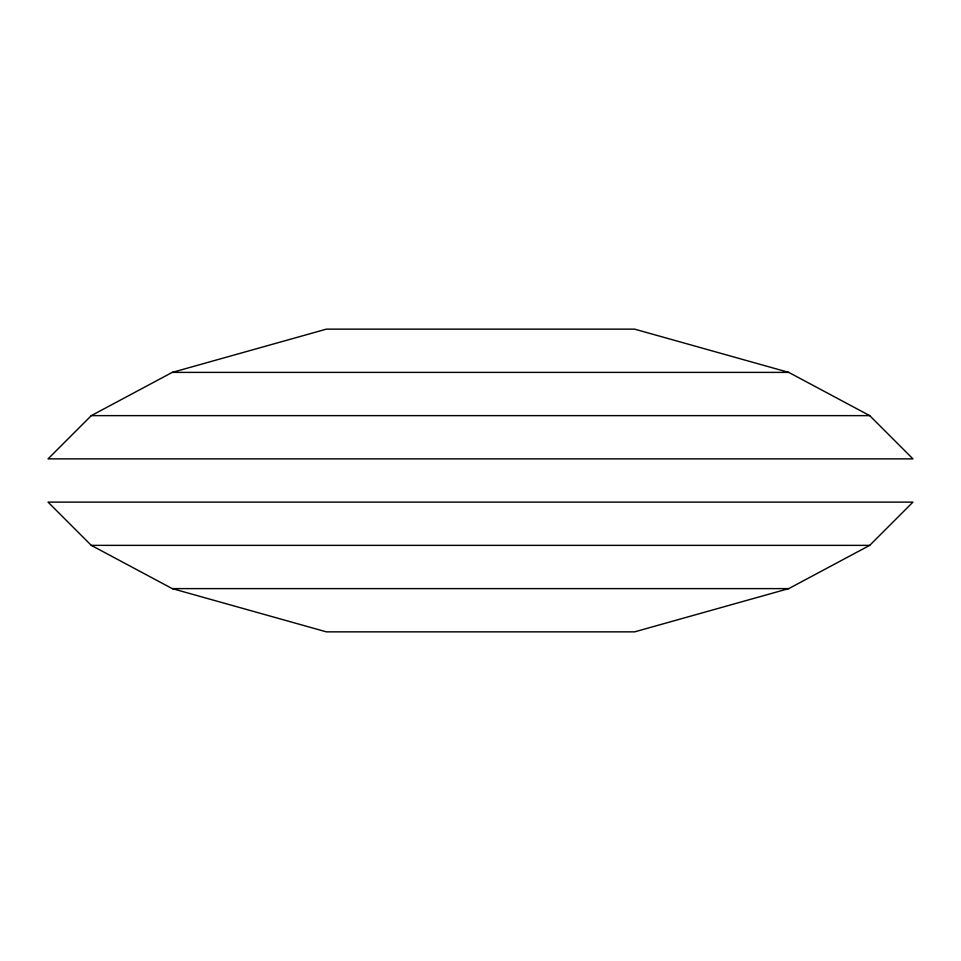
<?xml version="1.0" encoding="UTF-8"?>
<svg xmlns="http://www.w3.org/2000/svg" width="961" height="961" viewBox="0 0 961 961"><rect width="100%" height="100%" fill="white"/><g stroke="black" fill="none" stroke-linecap="round" stroke-linejoin="round"><path stroke-width="1.44" d="M91.295 415.632L48.05 458.877L912.95 458.877L869.705 415.632L788.753 372.387L634.62 329.142L326.38 329.142L172.247 372.387L91.295 415.632L869.705 415.632M869.705 545.367L912.95 502.122L48.05 502.122L91.295 545.367L172.247 588.612L326.38 631.857L634.62 631.857L788.753 588.612L869.705 545.367L91.295 545.367M172.247 372.387L788.753 372.387M172.247 588.612L788.753 588.612"/></g></svg>
